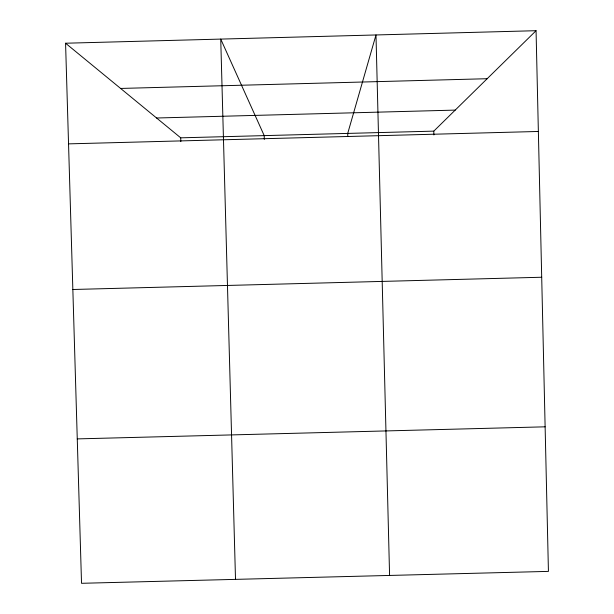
<?xml version="1.0" encoding="UTF-8"?>
<svg xmlns="http://www.w3.org/2000/svg" width="614" height="614" viewBox="0 0 614 614"><rect width="100%" height="100%" fill="white"/><g stroke="black" fill="none" stroke-linecap="round" stroke-linejoin="round"><path stroke-width="0.92" d="M65.568 43.226L180.716 137.828L433.791 131.135L536.06 30.7L548.432 571.388L81.532 583.3L65.568 43.226L536.06 30.7M120.597 88.439L487.171 78.715M156.593 118.003L455.212 110.106M68.545 143.868L538.363 131.465M72.843 289.493L541.701 277.244M77.264 438.895L545.125 426.822M235.507 579.37L220.733 39.089L264.204 135.617L264.304 139.416M180.716 137.828L180.823 141.619M347.793 136.262L347.716 133.415L375.991 34.96L389.583 575.441M433.791 131.135L433.883 134.942"/></g></svg>
